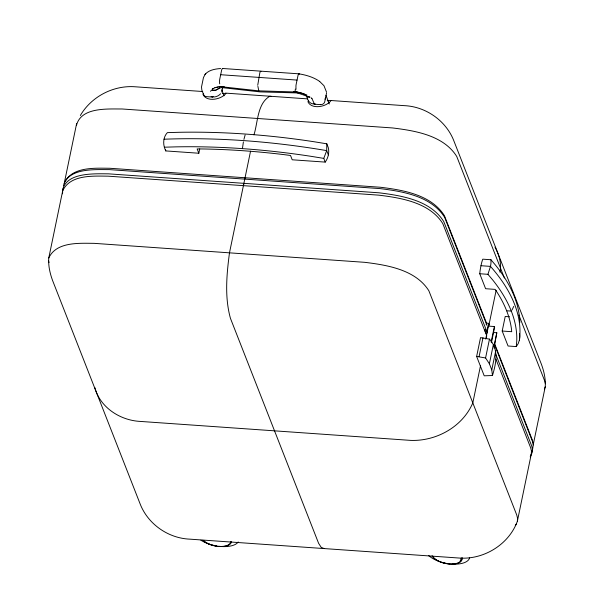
<?xml version="1.0" encoding="UTF-8"?>
<svg xmlns="http://www.w3.org/2000/svg" width="594" height="594" viewBox="0 0 594 594"><rect width="100%" height="100%" fill="white"/><g stroke="black" fill="none" stroke-linecap="round" stroke-linejoin="round"><path stroke-width="0.89" d="M532.053 450.401L517.374 521.22C508.783 544.772 483.316 560.105 458.523 557.996L189.82 539.152C168.496 538.305 148.426 524.457 140.407 504.625L52.643 280.665C49.978 273.426 48.181 265.696 48.775 257.945L63.261 188.038M62.437 191.669C64.664 172.052 94.082 173.812 108.427 173.834L379.069 192.812C402.123 195.634 430.442 200.349 443.77 221.569L486.345 330.205M62.548 193.83L62.66 191.528M63.387 185.907C68.206 167.657 94.535 169.713 109.303 169.617L379.945 188.595C402.999 191.417 431.318 196.131 444.646 217.352L486.88 325.126M76.552 125.111C81.319 107.031 107.403 109.081 122.03 108.977L392.634 127.955C415.473 130.754 443.532 135.417 456.734 156.445L504.373 277.999M517.374 521.22L517.523 518.154L516.728 514.961L428.883 290.808C415.689 269.787 387.63 265.117 364.79 262.325L94.186 243.347C78.987 243.243 56.371 241.654 48.775 257.945M533.182 444.958L545.225 386.85C545.819 379.098 544.022 371.369 541.357 364.137L453.593 140.169C445.574 120.337 425.504 106.489 404.18 105.643L330.509 100.483L327.264 100.794M222.564 88.202L221.77 92.025M509.541 316.765L505.219 316.468L502.197 331.036L508.063 346.005L516.268 346.584L516.735 341.305A296.792 135.113 11.7 0 0 492.708 279.967L487.941 274.317L479.744 273.745A23.626 5.985 -86 0 1 480.969 265.726A23.626 5.985 -86 0 1 482.766 259.17L490.963 259.749L495.715 265.392A296.792 135.113 11.7 0 1 519.809 322.52M295.07 91.669L295.344 89.078M242.434 148.626L243.399 141.869M243.406 185.655L245.047 177.755M198.834 153.237L197.141 148.923L203.452 148.975A397.75 181.073 11.7 0 1 283.895 154.618L290.518 155.472L292.211 159.786L325.237 162.103A21.592 18.429 -21.4 0 0 328.259 147.527L326.804 143.815L314.285 141.78A402.309 183.152 11.7 0 0 178.965 132.299L167.367 132.633C162.749 137.496 162.801 145.226 165.8 150.921L198.834 153.237L199.718 148.946M64.204 183.501L76.626 123.574M210.647 91.409L210.848 90.704M243.785 183.836L229.484 252.836C226.648 274.45 224.539 297.059 230.442 318.339L318.614 543.332L321.206 547.356L324.168 548.574M244.914 178.386L250.557 151.151M253.95 134.808C257.945 122.594 257.165 103.534 269.832 96.221L271.354 96.473M326.529 93.11L324.755 101.678A3.668 3.133 -21.4 0 1 320.56 104.648M476.633 356.459L480.539 337.615L489.478 339.122C499.049 349.339 496.161 363.439 492.456 375.512L484.214 375.809L476.633 356.459L485.58 357.959L489.382 363.788L491.78 369.906L492.456 375.512M479.076 356.63L482.981 337.786M485.276 329.306L484.912 331.066L486.976 331.207L487.481 332.492M486.189 324.918L486.553 323.166L488.61 323.307L489.367 325.237M486.976 331.207L488.61 323.307M485.721 339.1L488.409 326.113L494.371 326.529L494.624 327.19L491.394 342.775M480.524 365.666L472.809 402.888C462.644 426.804 436.271 441.327 410.751 440.392L138.305 421.28C118.941 419.594 99.762 406.823 94.743 387.37M486.352 337.518L486.731 335.707L442.805 223.626C429.611 202.599 401.551 197.936 378.712 195.144L108.108 176.166C92.909 176.054 70.3 174.473 62.697 190.763M488.988 324.807L496.139 290.31M499.903 272.149C501.908 263.639 498.99 254.678 495.002 247.149M485.58 357.959L489.478 339.122M491.141 342.122L494.371 326.529M489.382 363.788L493.287 344.943M493.941 346.621L496.807 332.759L493.406 332.521M494.015 348.143L496.807 332.759M491.78 369.906L495.686 351.069M243.919 139.382L245.122 134.994M519.527 333.427L519.743 336.204A17.961 13.61 65.3 0 1 519.371 340.124L518.198 343.629L516.268 346.584M324.977 99.243L325.646 97.394M64.612 182.135C72.817 166.624 94.654 168.147 109.742 168.265L380.353 187.244C403.185 190.035 431.244 194.706 444.446 215.726L486.679 323.492M544.401 389.025L545.225 386.85M532.595 449.294L533.301 444.735L532.499 441.52L494.654 344.958M530.212 456.927L531.303 454.031L531.452 450.965L530.65 447.779L495.849 358.984M531.17 454.967L532.276 452.049L532.424 448.945L531.623 445.738L495.804 354.343M513.736 306.393L512.035 309.964M487.941 274.317L490.473 266.387A17.961 6.831 -66.2 0 0 490.986 262.838L490.963 259.749M325.237 162.103L323.782 158.383L326.685 150.616L326.804 143.815M203.519 93.444L202.977 94.439C206.757 102.413 221.339 99.577 225.965 93.392L222.312 93.436M80.324 115.526C91.379 96.532 113.603 84.994 135.477 86.806L202.71 91.513M515.28 525.452L516.283 524.116M205.487 73.901C209.392 69.877 215.332 68.926 220.678 68.533M204.945 74.532L205.762 73.582M308.598 100.661L307.922 101.797C311.709 109.779 326.292 106.935 330.917 100.75L330.509 100.483M205.22 74.213L203.452 77.576L201.507 86.991L201.841 90.058L203.683 94.817M219.134 88.291L215.622 90.243L211.605 90.206L215.54 90.34L218.993 88.454A8.71 7.625 33.7 0 0 219.817 87.444M212.288 89.055L213.031 88.565M212.281 89.1L214.85 87.734M214.835 87.786L218.325 86.887M215.904 87.452L219.654 86.724M220.099 87.942L222.059 87.637M219.639 86.769L221.05 86.613M212.474 97.015L214.865 96.896A8.524 7.277 -21.4 0 0 220.574 93.77M164.345 147.201L175.935 146.867A402.309 183.152 11.7 0 1 311.263 156.356L323.782 158.383M298.255 92.954L259.949 91.884L221.874 87.6M224.502 86.924L220.871 86.672L258.798 90.852L297.245 92.025L293.607 91.773M299.25 74.22A3.141 0.794 -86 0 0 298.953 73.834L222.579 68.481L221.866 69.327A3.965 1.002 -86 0 0 221.562 70.434L219.787 79.009A3.965 1.002 -86 0 0 219.58 80.361L219.572 82.982A3.141 0.794 -86 0 0 219.765 83.858M298.953 73.834L298.247 74.688A3.965 1.002 -86 0 0 297.943 75.787L296.161 84.363A3.965 1.002 -86 0 0 295.961 85.714L295.946 88.343A3.141 0.794 -86 0 0 296.139 89.211M220.678 74.718L297.052 80.079M225.564 93.117L307.647 98.879M212.466 97.067L206.408 96.636A3.668 3.133 -21.4 0 1 203.49 94.023M320.56 104.641L314.501 104.217L311.924 98.507M480.969 265.718L490.473 266.387A298.671 135.967 11.7 0 1 519.408 340.132M506.645 310.766L511.3 311.093M502.197 331.036L511.709 331.704L511.441 328.831A292.151 133.004 11.7 0 0 497.156 292.374L495.121 289.382L485.61 288.714L479.744 273.745M485.669 332.989L487.043 333.086M298.455 73.753C305.925 74.933 313.461 77.101 319.721 81.482M314.508 104.173L312.236 103.727A8.524 7.277 -21.4 0 1 307.967 99.896L306.341 95.753M297.059 91.996L301.67 93.05L307.105 95.211M296.903 92.731L305.435 95.649M298.619 92.308L305.851 94.624M319.572 81.378L323.968 85.714L326.581 92.27M305.836 95.693L306.994 96.651L310.001 97.112L307.15 96.763L306.066 95.849M311.145 97.743L311.917 98.559M261.004 71.414L260.41 71.325L259.845 72.706L257.722 85.284M518.896 315.072L544.572 380.598L545.374 383.783M488.409 326.113L488.669 326.767M494.446 343.325L532.291 439.879L533.085 443.065M325.972 95.426L329.328 103.987M328.378 154.93L326.685 150.616A403.616 183.746 11.7 0 0 164.003 139.219M221.696 89.776L224.042 95.768M48.626 261.011L49.027 262.607M257.9 86.375L258.798 90.852M462.303 557.833A15.466 7.039 11.7 0 1 460.09 561.033M469.602 557.848A22.579 10.284 11.7 0 1 452.784 564.114M449.51 563.84A22.579 10.284 11.7 0 1 447.022 563.476M446.198 563.32A22.579 10.284 11.7 0 1 442.084 562.355M441.29 562.124A22.579 10.284 11.7 0 1 428.623 555.516M461.85 557.907A15.466 7.039 11.7 0 1 449.769 564.048A15.466 7.039 11.7 0 1 432.031 555.836M461.093 558.085A14.739 6.712 11.7 0 1 449.576 563.936A14.739 6.712 11.7 0 1 432.677 556.103M461.894 558.605A15.466 7.039 11.7 0 1 460.929 559.615M238.224 541.973A22.579 10.284 11.7 0 1 218.889 546.302M216.402 545.931A22.579 10.284 11.7 0 1 200.846 540.169M230.635 541.758A14.739 6.712 11.7 0 1 219.58 546.428A14.739 6.712 11.7 0 1 203.43 540.451M231.408 541.646A15.466 7.039 11.7 0 1 219.795 546.547A15.466 7.039 11.7 0 1 202.851 540.273M213.224 96.584A8.554 7.306 -21.4 0 1 211.063 96.681M222.579 68.481A3.141 0.794 -86 0 1 222.683 68.548M315.31 103.965A8.554 7.306 -21.4 0 1 313.959 103.646M165.8 150.921A21.592 18.429 -21.4 0 1 165.548 149.718"/></g></svg>
